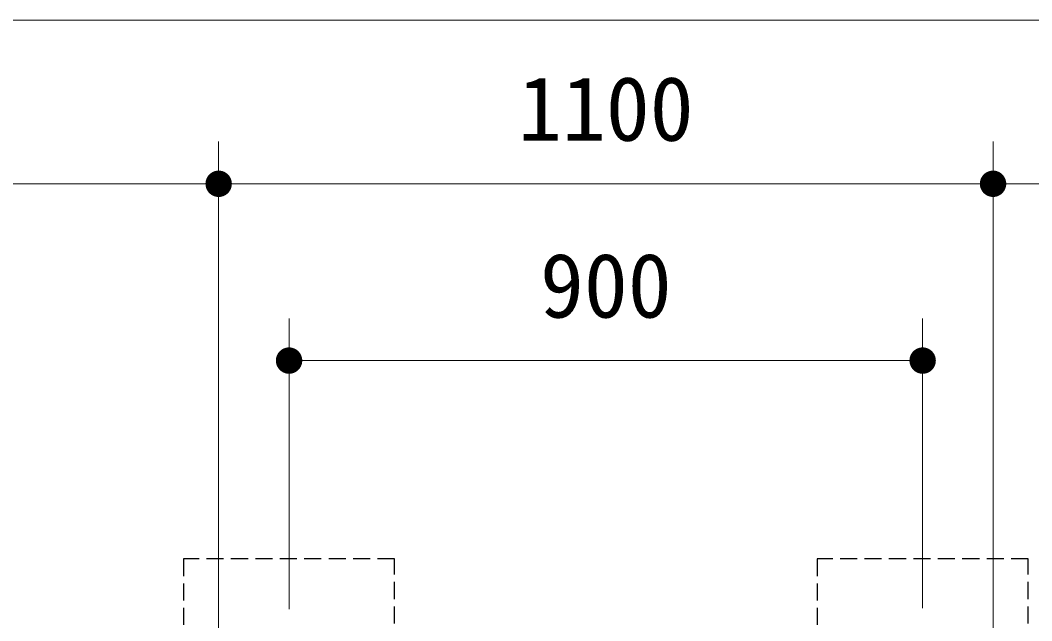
# Model space of a CAD drawing. Units: millimetres at full size, sheet at 1:100. Extents: x 1500 to 40500, y 1500 to 28200.
# Drawn here: x 6725 to 8162, y 25368 to 26222 of the extents above; entities that cross this region are included whole.
import ezdxf
from ezdxf.enums import TextEntityAlignment as Align

# ---------------------------------------------------------------- set-up
doc = ezdxf.new("R2010")
doc.units = ezdxf.units.MM
doc.header["$LTSCALE"] = 100
doc.linetypes.add('USER2', pattern=[0.347213, 0.243035, -0.104178])
doc.layers.add('D-STR-DIM\u3000寸法線、寸法値', color=7, linetype='Continuous', lineweight=13)
doc.layers.add('D-STR\u3000構造物外形線', color=1, linetype='Continuous', lineweight=25)
doc.styles.add('ＭＳ ゴシック', font='')
doc.styles.get('ＭＳ ゴシック').set_extended_font_data('MS Gothic')

# ---------------------------------------------------------------- blocks, each defined once
blk = doc.blocks.new('filled_dot')
at = {"color": 0, "linetype": 'Continuous', "lineweight": -2, "const_width": 1.25}
blk.add_lwpolyline([(-0.625, 0, 1), (0.625, 0, 1)], format="xyb", close=True, dxfattribs=at)

msp = doc.modelspace()

# ---------------------------------------------------------------- linework, layer by layer
at = {"layer": 'D-STR-DIM\u3000寸法線、寸法値'}
for p, q in [((5306.8, 26221.7), (17487.8, 26221.7)), ((7006.8, 25118.1), (7006.8, 26049.2)), ((7006.8, 24657.7), (7006.8, 26049.2)), ((8106.8, 25118.1), (8106.8, 26049.2)), ((8106.8, 25118.1), (8106.8, 26049.2)), ((7006.8, 24430.2), (7006.8, 26002.7)), ((7006.8, 25989.2), (5306.8, 25989.2)), ((7006.8, 25989.2), (8106.8, 25989.2)), ((8106.8, 25989.2), (9906.8, 25989.2)), ((7106.8, 25384.4), (7106.8, 25797.9)), ((8006.8, 25385.9), (8006.8, 25797.9)), ((7106.8, 25737.9), (8006.8, 25737.9))]:
    msp.add_line(p, q, dxfattribs=at)
at = {"layer": 'D-STR\u3000構造物外形線', "linetype": 'USER2'}
for points in [[(6956.8, 25155.9), (7256.8, 25155.9), (7256.8, 25455.9), (6956.8, 25455.9)], [(7856.8, 25155.9), (8156.8, 25155.9), (8156.8, 25455.9), (7856.8, 25455.9)]]:
    msp.add_lwpolyline(points, close=True, dxfattribs=at)

# ---------------------------------------------------------------- block references
at = {"layer": 'D-STR-DIM\u3000寸法線、寸法値', "xscale": 15, "yscale": 15}
for p in [(7006.8, 25989.2), (8106.8, 25989.2), (7106.8, 25737.9)]:
    msp.add_blockref('filled_dot', p, dxfattribs=at)
at = {"layer": 'D-STR-DIM\u3000寸法線、寸法値', "xscale": 15, "yscale": 15, "rotation": 180}
for p in [(7006.8, 25989.2), (8106.8, 25989.2), (8006.8, 25737.9)]:
    msp.add_blockref('filled_dot', p, dxfattribs=at)

# ---------------------------------------------------------------- texts
at = {"layer": 'D-STR-DIM\u3000寸法線、寸法値', "style": 'ＭＳ ゴシック'}
for s, p in [('1100', (7556.8, 26096.1)), ('900', (7556.8, 25844.8))]:
    msp.add_text(s, height=91.64, dxfattribs=at).set_placement(p, align=Align.MIDDLE_CENTER)

doc.saveas('drawing.dxf')
